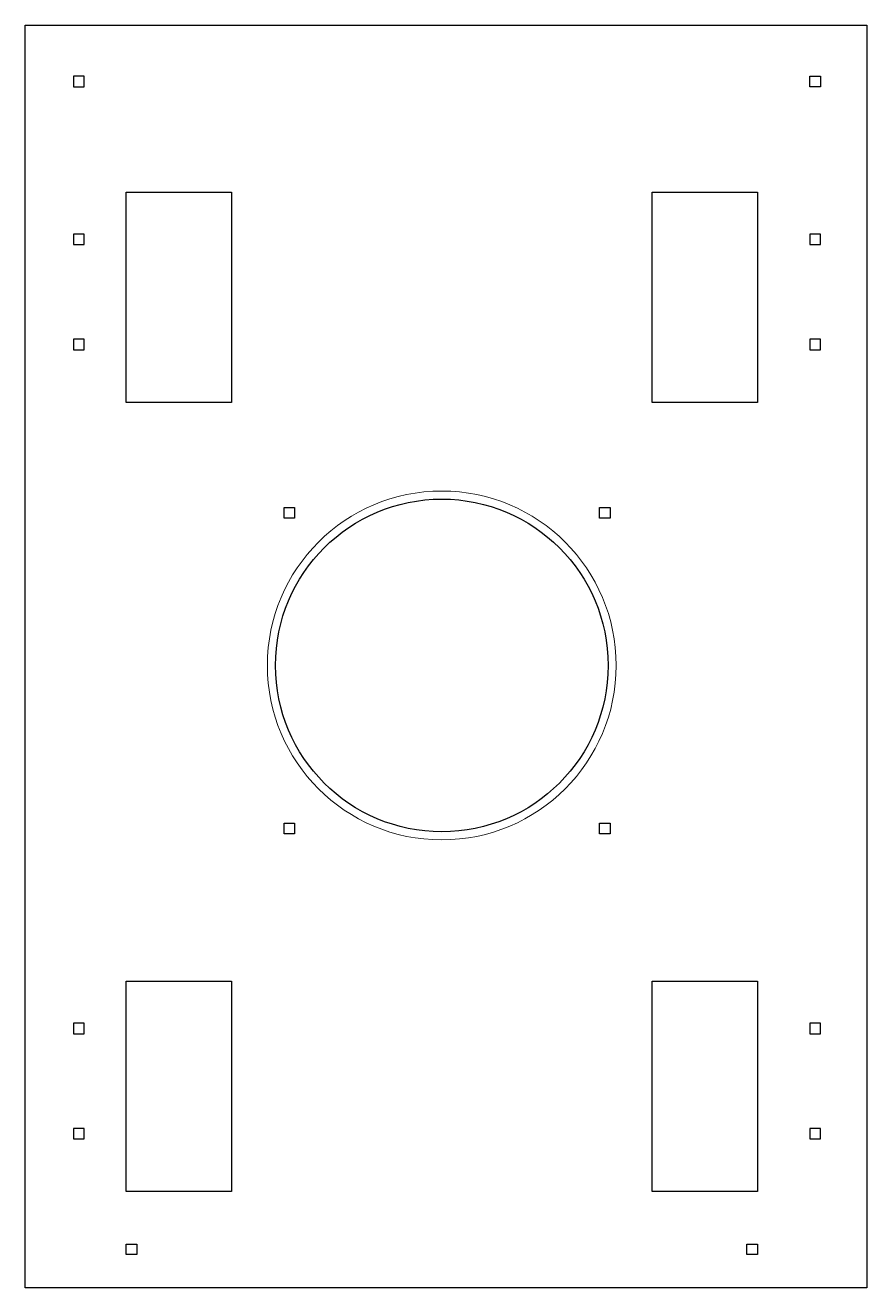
# Model space of a CAD drawing. Extents: x 4 to 804, y -1191 to 9.
import ezdxf

# ---------------------------------------------------------------- set-up
doc = ezdxf.new("R2010")
doc.units = 0
doc.layers.add('Layer 1', color=7, linetype='Continuous', lineweight=0)

msp = doc.modelspace()

# ---------------------------------------------------------------- linework, layer by layer
for points in [[(4, 8.5), (804, 8.5), (804, -1191.5), (4, -1191.5)], [(50, -50), (60, -50), (60, -40), (50, -40)], [(750, -40), (760, -40), (760, -50), (750, -50)], [(100, -150), (200, -150), (200, -350), (100, -350)], [(600, -150), (700, -150), (700, -350), (600, -350)], [(50, -200), (60, -200), (60, -190), (50, -190)], [(750, -200), (760, -200), (760, -190), (750, -190)], [(50, -300), (60, -300), (60, -290), (50, -290)], [(750, -300), (760, -300), (760, -290), (750, -290)], [(250, -450), (260, -450), (260, -460), (250, -460)], [(550, -450), (560, -450), (560, -460), (550, -460)], [(250, -750), (260, -750), (260, -760), (250, -760)], [(550, -750), (560, -750), (560, -760), (550, -760)], [(100, -900), (200, -900), (200, -1100), (100, -1100)], [(600, -900), (700, -900), (700, -1100), (600, -1100)], [(50, -950), (60, -950), (60, -940), (50, -940)], [(750, -950), (760, -950), (760, -940), (750, -940)], [(50, -1050), (60, -1050), (60, -1040), (50, -1040)], [(750, -1050), (760, -1050), (760, -1040), (750, -1040)], [(100, -1150), (110, -1150), (110, -1160), (100, -1160)], [(690, -1150), (700, -1150), (700, -1160), (690, -1160)]]:
    msp.add_lwpolyline(points, close=True)
msp.add_lwpolyline([(411.4, -1191.3), (411.4, -1191.3)])
msp.add_circle((400, -600), 158.1)
at = {"layer": 'Layer 1'}
for points in [[(4, 8.5), (804, 8.5), (804, -1191.5), (4, -1191.5)], [(50, -40), (60, -40), (60, -50), (50, -50)], [(750, -40), (760, -40), (760, -50), (750, -50)], [(100, -1150), (110, -1150), (110, -1160), (100, -1160)], [(690, -1150), (700, -1150), (700, -1160), (690, -1160)]]:
    msp.add_lwpolyline(points, close=True, dxfattribs=at)
msp.add_circle((400, -600), 165.8, dxfattribs=at)

doc.saveas('drawing.dxf')
